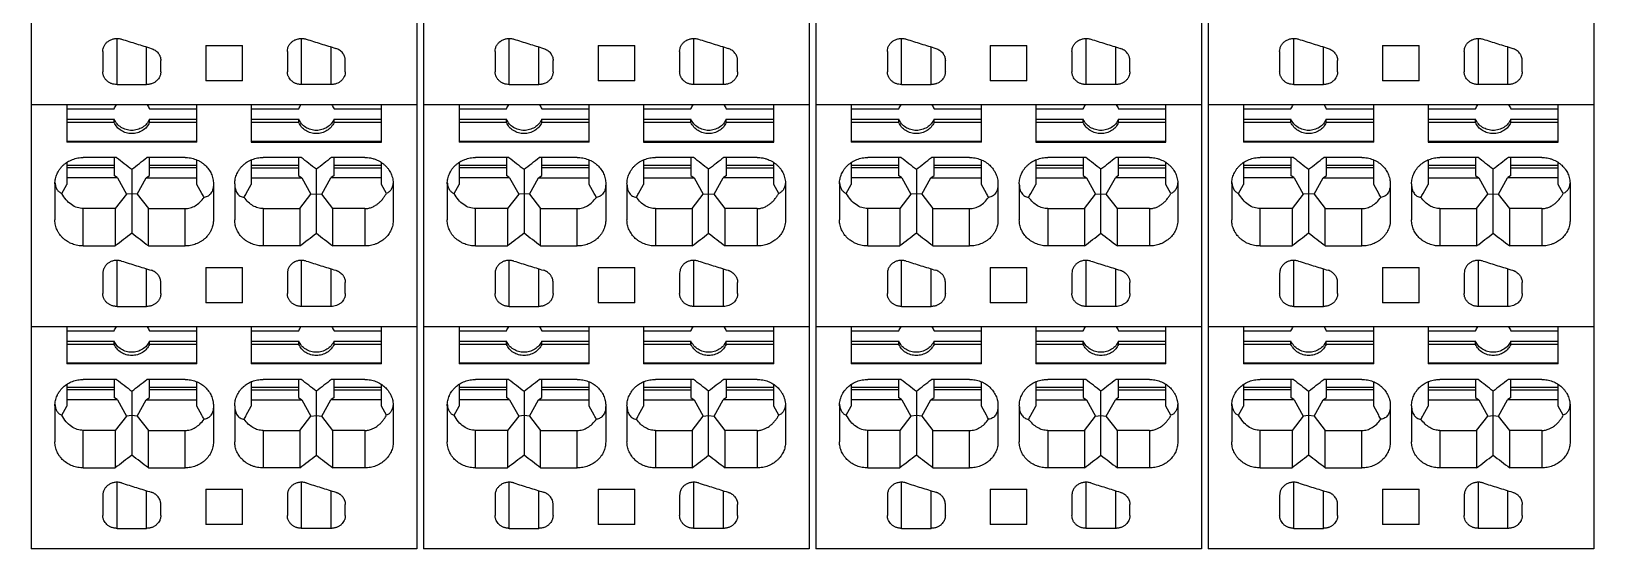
# Model space of a CAD drawing. Header units: inches. Extents: x 0.1 to 89.7, y 0.1 to 57.6.
# Drawn here: x 73.326 to 76.047, y 22.1 to 23.001 of the extents above; entities that cross this region are included whole.
import ezdxf
from ezdxf.enums import TextEntityAlignment as Align

# ---------------------------------------------------------------- set-up
doc = ezdxf.new("R2010")
doc.units = ezdxf.units.IN
doc.header["$MEASUREMENT"] = 0
doc.layers.add('PSYMS', color=7, linetype='Continuous')
doc.styles.add('WD', font='romans.shx', dxfattribs={"height": 0.185})

# ---------------------------------------------------------------- blocks, each defined once
blk = doc.blocks.new('RIF-1-BPT-16-Base-select__9', base_point=(-362.71, -229))
at = {"color": 7, "linetype": 'Continuous'}
for p, q in [((-293.51, -212.7), (-284.998, -212.7)), ((-284.998, -212.7), (-275.621, -212.7)), ((-284.998, -212.7), (-284.998, -229)), ((-275.621, -212.7), (-275.621, -229)), ((-275.621, -212.7), (-266.243, -212.7)), ((-266.243, -212.7), (-266.243, -229)), ((-281.663, -213.7), (-280.139, -213.7)), ((-272.285, -213.7), (-270.762, -213.7)), ((-284.836, -214.2), (-284.998, -214.2)), ((-284.836, -216.203), (-284.836, -214.2)), ((-284.394, -214.2), (-284.836, -214.2)), ((-284.257, -214.2), (-284.394, -214.2)), ((-284.394, -216.203), (-284.394, -214.2)), ((-283.461, -214.2), (-284.257, -214.2)), ((-284.257, -214.2), (-284.257, -216.203)), ((-283.461, -214.2), (-283.461, -219.7)), ((-283.429, -214.2), (-283.461, -214.2)), ((-282.45, -214.2), (-282.569, -214.2)), ((-282.339, -214.2), (-282.45, -214.2)), ((-282.45, -216.2), (-282.45, -214.2)), ((-281.921, -214.2), (-282.339, -214.2)), ((-282.339, -216.2), (-282.339, -214.2)), ((-281.644, -214.2), (-281.921, -214.2)), ((-281.921, -214.2), (-281.921, -216.339)), ((-281.261, -213.988), (-281.644, -214.2)), ((-275.458, -214.2), (-275.621, -214.2)), ((-275.016, -214.2), (-275.458, -214.2)), ((-275.458, -216.203), (-275.458, -214.2)), ((-274.88, -214.2), (-275.016, -214.2)), ((-275.016, -216.203), (-275.016, -214.2)), ((-274.084, -214.2), (-274.88, -214.2)), ((-274.88, -214.2), (-274.88, -216.203)), ((-274.084, -214.2), (-274.084, -219.7)), ((-274.052, -214.2), (-274.084, -214.2)), ((-273.072, -214.2), (-273.192, -214.2)), ((-272.961, -214.2), (-273.072, -214.2)), ((-273.072, -216.2), (-273.072, -214.2)), ((-272.544, -214.2), (-272.961, -214.2)), ((-272.961, -216.2), (-272.961, -214.2)), ((-272.544, -214.2), (-272.544, -216.339)), ((-272.267, -214.2), (-272.544, -214.2)), ((-271.884, -213.988), (-272.267, -214.2)), ((-280.619, -214.9), (-280.619, -216.25)), ((-271.242, -214.9), (-271.242, -216.25)), ((-286.401, -215.725), (-286.875, -215.725)), ((-277.024, -215.725), (-277.498, -215.725)), ((-267.646, -215.725), (-268.12, -215.725)), ((-284.257, -216.203), (-284.394, -216.203)), ((-282.45, -216.2), (-282.779, -216.2)), ((-282.339, -216.2), (-282.45, -216.2)), ((-282.019, -216.2), (-282.339, -216.2)), ((-282.019, -216.2), (-281.921, -216.339)), ((-281.226, -216.722), (-281.921, -216.339)), ((-280.619, -216.25), (-281.226, -216.722)), ((-279.039, -216.25), (-280.619, -216.25)), ((-274.88, -216.203), (-275.016, -216.203)), ((-273.072, -216.2), (-273.402, -216.2)), ((-272.961, -216.2), (-273.072, -216.2)), ((-272.642, -216.2), (-272.961, -216.2)), ((-272.642, -216.2), (-272.544, -216.339)), ((-271.849, -216.722), (-272.544, -216.339)), ((-271.242, -216.25), (-271.849, -216.722)), ((-269.662, -216.25), (-271.242, -216.25)), ((-281.246, -216.95), (-282.279, -216.95)), ((-281.921, -217.56), (-281.226, -217.177)), ((-281.246, -216.95), (-281.226, -216.722)), ((-281.226, -217.177), (-281.246, -216.95)), ((-279.577, -216.95), (-281.246, -216.95)), ((-280.619, -217.65), (-281.226, -217.177)), ((-271.869, -216.95), (-272.901, -216.95)), ((-272.544, -217.56), (-271.849, -217.177)), ((-271.869, -216.95), (-271.849, -216.722)), ((-271.849, -217.177), (-271.869, -216.95)), ((-270.199, -216.95), (-271.869, -216.95)), ((-271.242, -217.65), (-271.849, -217.177)), ((-284.836, -219.7), (-284.836, -217.696)), ((-284.394, -219.7), (-284.394, -217.696)), ((-284.257, -217.696), (-284.394, -217.696)), ((-284.257, -217.696), (-284.257, -219.7)), ((-282.779, -217.7), (-282.45, -217.7)), ((-282.45, -217.7), (-282.339, -217.7)), ((-282.45, -219.7), (-282.45, -217.7)), ((-282.339, -217.7), (-282.019, -217.7)), ((-282.339, -219.7), (-282.339, -217.7)), ((-282.019, -217.7), (-281.921, -217.56)), ((-281.921, -219.7), (-281.921, -217.56)), ((-280.619, -219.2), (-280.619, -217.65)), ((-280.619, -217.65), (-279.039, -217.65)), ((-275.458, -219.7), (-275.458, -217.696)), ((-274.88, -217.696), (-275.016, -217.696)), ((-275.016, -219.7), (-275.016, -217.696)), ((-274.88, -217.696), (-274.88, -219.7)), ((-273.402, -217.7), (-273.072, -217.7)), ((-273.072, -217.7), (-272.961, -217.7)), ((-273.072, -219.7), (-273.072, -217.7)), ((-272.961, -217.7), (-272.642, -217.7)), ((-272.961, -219.7), (-272.961, -217.7)), ((-272.642, -217.7), (-272.544, -217.56)), ((-272.544, -219.7), (-272.544, -217.56)), ((-271.242, -219.2), (-271.242, -217.65)), ((-271.242, -217.65), (-269.662, -217.65)), ((-287.263, -218.175), (-286.401, -218.175)), ((-277.886, -218.175), (-277.024, -218.175)), ((-268.508, -218.175), (-267.646, -218.175)), ((-284.998, -219.7), (-284.836, -219.7)), ((-284.836, -219.7), (-284.394, -219.7)), ((-284.394, -219.7), (-284.257, -219.7)), ((-284.257, -219.7), (-283.461, -219.7)), ((-283.461, -219.7), (-283.429, -219.7)), ((-282.678, -219.7), (-282.45, -219.7)), ((-282.45, -219.7), (-282.339, -219.7)), ((-282.339, -219.7), (-281.921, -219.7)), ((-281.921, -219.7), (-281.644, -219.7)), ((-281.261, -219.911), (-281.644, -219.7)), ((-275.621, -219.7), (-275.458, -219.7)), ((-275.458, -219.7), (-275.016, -219.7)), ((-275.016, -219.7), (-274.88, -219.7)), ((-274.88, -219.7), (-274.084, -219.7)), ((-274.084, -219.7), (-274.052, -219.7)), ((-273.3, -219.7), (-273.072, -219.7)), ((-273.072, -219.7), (-272.961, -219.7)), ((-272.961, -219.7), (-272.544, -219.7)), ((-272.544, -219.7), (-272.267, -219.7)), ((-271.884, -219.911), (-272.267, -219.7)), ((-286.018, -220.075), (-287.51, -220.075)), ((-281.663, -220.4), (-281.652, -220.4)), ((-281.652, -220.4), (-280.139, -220.4)), ((-276.641, -220.075), (-278.133, -220.075)), ((-272.285, -220.4), (-272.275, -220.4)), ((-272.275, -220.4), (-270.762, -220.4)), ((-267.263, -220.075), (-268.755, -220.075)), ((-287.51, -221.625), (-286.018, -221.625)), ((-281.663, -221.3), (-281.652, -221.3)), ((-281.652, -221.3), (-280.139, -221.3)), ((-281.261, -221.788), (-281.644, -222)), ((-278.133, -221.625), (-276.641, -221.625)), ((-272.285, -221.3), (-272.275, -221.3)), ((-272.275, -221.3), (-270.762, -221.3)), ((-271.884, -221.788), (-272.267, -222)), ((-268.755, -221.625), (-267.263, -221.625)), ((-284.836, -222), (-284.998, -222)), ((-284.836, -224.003), (-284.836, -222)), ((-284.394, -222), (-284.836, -222)), ((-284.394, -224.003), (-284.394, -222)), ((-284.257, -222), (-284.394, -222)), ((-284.257, -222), (-284.257, -224.003)), ((-283.461, -222), (-284.257, -222)), ((-283.461, -222), (-283.461, -227.5)), ((-283.429, -222), (-283.461, -222)), ((-282.45, -222), (-282.678, -222)), ((-282.45, -224), (-282.45, -222)), ((-282.339, -222), (-282.45, -222)), ((-282.339, -222), (-282.339, -224)), ((-281.921, -222), (-282.339, -222)), ((-281.644, -222), (-281.921, -222)), ((-281.921, -224.139), (-281.921, -222)), ((-280.619, -224.05), (-280.619, -222.5)), ((-275.458, -222), (-275.621, -222)), ((-275.458, -224.003), (-275.458, -222)), ((-275.016, -222), (-275.458, -222)), ((-275.016, -224.003), (-275.016, -222)), ((-274.88, -222), (-275.016, -222)), ((-274.88, -222), (-274.88, -224.003)), ((-274.084, -222), (-274.88, -222)), ((-274.052, -222), (-274.084, -222)), ((-274.084, -222), (-274.084, -227.5)), ((-273.072, -222), (-273.3, -222)), ((-272.961, -222), (-273.072, -222)), ((-273.072, -224), (-273.072, -222)), ((-272.544, -222), (-272.961, -222)), ((-272.961, -222), (-272.961, -224)), ((-272.267, -222), (-272.544, -222)), ((-272.544, -224.139), (-272.544, -222)), ((-271.242, -224.05), (-271.242, -222.5)), ((-286.401, -223.525), (-286.875, -223.525)), ((-277.024, -223.525), (-277.498, -223.525)), ((-267.646, -223.525), (-268.12, -223.525)), ((-284.257, -224.003), (-284.394, -224.003)), ((-282.45, -224), (-282.779, -224)), ((-282.339, -224), (-282.45, -224)), ((-282.019, -224), (-282.339, -224)), ((-281.921, -224.139), (-282.019, -224)), ((-281.226, -224.522), (-281.921, -224.139)), ((-281.226, -224.522), (-281.246, -224.75)), ((-281.226, -224.522), (-280.619, -224.05)), ((-279.039, -224.05), (-280.619, -224.05)), ((-274.88, -224.003), (-275.016, -224.003)), ((-273.072, -224), (-273.402, -224)), ((-272.961, -224), (-273.072, -224)), ((-272.642, -224), (-272.961, -224)), ((-272.544, -224.139), (-272.642, -224)), ((-271.849, -224.522), (-272.544, -224.139)), ((-271.849, -224.522), (-271.869, -224.75)), ((-271.849, -224.522), (-271.242, -224.05)), ((-269.662, -224.05), (-271.242, -224.05)), ((-282.279, -224.75), (-281.246, -224.75)), ((-281.921, -225.36), (-281.226, -224.977)), ((-281.246, -224.75), (-281.226, -224.977)), ((-281.246, -224.75), (-279.577, -224.75)), ((-281.226, -224.977), (-280.619, -225.45)), ((-272.901, -224.75), (-271.869, -224.75)), ((-272.544, -225.36), (-271.849, -224.977)), ((-271.869, -224.75), (-271.849, -224.977)), ((-271.869, -224.75), (-270.199, -224.75)), ((-271.849, -224.977), (-271.242, -225.45)), ((-284.836, -227.5), (-284.836, -225.496)), ((-284.394, -227.5), (-284.394, -225.496)), ((-284.257, -225.496), (-284.394, -225.496)), ((-284.257, -225.496), (-284.257, -227.5)), ((-282.779, -225.5), (-282.45, -225.5)), ((-282.45, -225.5), (-282.339, -225.5)), ((-282.45, -227.5), (-282.45, -225.5)), ((-282.339, -225.5), (-282.019, -225.5)), ((-282.339, -225.5), (-282.339, -227.5)), ((-281.921, -225.36), (-282.019, -225.5)), ((-281.921, -225.36), (-281.921, -227.5)), ((-280.619, -225.45), (-280.619, -226.8)), ((-280.619, -225.45), (-279.039, -225.45)), ((-275.458, -227.5), (-275.458, -225.496)), ((-275.016, -227.5), (-275.016, -225.496)), ((-274.88, -225.496), (-275.016, -225.496)), ((-274.88, -225.496), (-274.88, -227.5)), ((-273.402, -225.5), (-273.072, -225.5)), ((-273.072, -225.5), (-272.961, -225.5)), ((-273.072, -227.5), (-273.072, -225.5)), ((-272.961, -225.5), (-272.642, -225.5)), ((-272.961, -225.5), (-272.961, -227.5)), ((-272.544, -225.36), (-272.642, -225.5)), ((-272.544, -225.36), (-272.544, -227.5)), ((-271.242, -225.45), (-271.242, -226.8)), ((-271.242, -225.45), (-269.662, -225.45)), ((-287.263, -225.975), (-286.401, -225.975)), ((-277.886, -225.975), (-277.024, -225.975)), ((-268.508, -225.975), (-267.646, -225.975)), ((-284.998, -227.5), (-284.836, -227.5)), ((-284.836, -227.5), (-284.394, -227.5)), ((-284.394, -227.5), (-284.257, -227.5)), ((-284.257, -227.5), (-283.461, -227.5)), ((-283.461, -227.5), (-283.429, -227.5)), ((-282.569, -227.5), (-282.45, -227.5)), ((-282.45, -227.5), (-282.339, -227.5)), ((-282.339, -227.5), (-281.921, -227.5)), ((-281.921, -227.5), (-281.644, -227.5)), ((-281.261, -227.711), (-281.644, -227.5)), ((-275.621, -227.5), (-275.458, -227.5)), ((-275.458, -227.5), (-275.016, -227.5)), ((-275.016, -227.5), (-274.88, -227.5)), ((-274.88, -227.5), (-274.084, -227.5)), ((-274.084, -227.5), (-274.052, -227.5)), ((-273.192, -227.5), (-273.072, -227.5)), ((-273.072, -227.5), (-272.961, -227.5)), ((-272.961, -227.5), (-272.544, -227.5)), ((-272.544, -227.5), (-272.267, -227.5)), ((-271.884, -227.711), (-272.267, -227.5)), ((-281.663, -228), (-280.139, -228)), ((-272.285, -228), (-270.762, -228)), ((-293.51, -229), (-284.998, -229)), ((-284.998, -229), (-275.621, -229)), ((-275.621, -229), (-266.243, -229))]:
    blk.add_line(p, q, dxfattribs=at)
at = {"color": 2, "linetype": 'Continuous'}
for p, q in [((-280.619, -214.9), (-279.039, -214.9)), ((-271.242, -214.9), (-269.662, -214.9)), ((-285.861, -216.325), (-287.45, -216.325)), ((-276.483, -216.325), (-278.073, -216.325)), ((-267.106, -216.325), (-268.695, -216.325)), ((-285.861, -217.575), (-287.808, -217.575)), ((-276.483, -217.575), (-278.431, -217.575)), ((-267.106, -217.575), (-269.053, -217.575)), ((-280.619, -219.2), (-279.039, -219.2)), ((-271.242, -219.2), (-269.662, -219.2)), ((-279.039, -222.5), (-280.619, -222.5)), ((-269.662, -222.5), (-271.242, -222.5)), ((-285.861, -224.125), (-287.45, -224.125)), ((-276.483, -224.125), (-278.073, -224.125)), ((-267.106, -224.125), (-268.695, -224.125)), ((-285.861, -225.375), (-287.808, -225.375)), ((-276.483, -225.375), (-278.431, -225.375)), ((-267.106, -225.375), (-269.053, -225.375)), ((-279.039, -226.8), (-280.619, -226.8)), ((-269.662, -226.8), (-271.242, -226.8))]:
    blk.add_line(p, q, dxfattribs=at)
at = {"color": 7, "linetype": 'Continuous'}
for points in [[(-282.779, -214.9), (-282.774, -214.782), (-282.758, -214.665), (-282.734, -214.561), (-282.694, -214.44), (-282.647, -214.333), (-282.59, -214.232), (-282.525, -214.138), (-282.451, -214.051), (-282.377, -213.978), (-282.282, -213.901), (-282.187, -213.841), (-282.088, -213.79), (-281.994, -213.754), (-281.879, -213.722), (-281.762, -213.704), (-281.663, -213.7)], [(-281.728, -213.702), (-281.566, -213.729), (-281.432, -213.787), (-281.329, -213.874), (-281.261, -213.988)], [(-280.139, -213.7), (-280.04, -213.704), (-279.925, -213.722), (-279.811, -213.754), (-279.718, -213.79), (-279.528, -213.901), (-279.361, -214.05), (-279.283, -214.145), (-279.225, -214.232), (-279.174, -214.324), (-279.123, -214.44), (-279.06, -214.665), (-279.039, -214.9)], [(-273.402, -214.9), (-273.38, -214.665), (-273.317, -214.44), (-273.213, -214.232), (-273.074, -214.051), (-273, -213.978), (-272.904, -213.901), (-272.802, -213.836), (-272.711, -213.79), (-272.608, -213.751), (-272.502, -213.722), (-272.385, -213.704), (-272.285, -213.7)], [(-272.351, -213.702), (-272.188, -213.729), (-272.054, -213.787), (-271.952, -213.874), (-271.884, -213.988)], [(-270.762, -213.7), (-270.547, -213.722), (-270.341, -213.79), (-270.252, -213.836), (-270.151, -213.901), (-270.071, -213.965), (-269.984, -214.05), (-269.847, -214.232), (-269.746, -214.44), (-269.683, -214.665), (-269.662, -214.9)], [(-283.429, -219.7), (-283.429, -218.325), (-283.429, -216.95), (-283.429, -215.575), (-283.429, -214.2)], [(-280.619, -214.9), (-280.624, -214.814), (-280.636, -214.738), (-280.657, -214.657), (-280.683, -214.586), (-280.757, -214.443), (-280.838, -214.331), (-280.923, -214.239), (-281.039, -214.136), (-281.154, -214.054), (-281.261, -213.988)], [(-274.052, -214.2), (-274.052, -215.575), (-274.052, -216.95), (-274.052, -218.325), (-274.052, -219.7)], [(-271.242, -214.9), (-271.258, -214.742), (-271.306, -214.586), (-271.364, -214.469), (-271.461, -214.331), (-271.554, -214.231), (-271.661, -214.136), (-271.768, -214.059), (-271.884, -213.988)], [(-282.779, -214.9), (-282.779, -215.252), (-282.779, -215.604), (-282.779, -215.957), (-282.779, -216.309)], [(-279.039, -214.9), (-279.039, -215.237), (-279.039, -215.575), (-279.039, -215.912), (-279.039, -216.25)], [(-273.402, -214.9), (-273.402, -215.252), (-273.402, -215.604), (-273.402, -215.957), (-273.402, -216.309)], [(-269.662, -214.9), (-269.662, -215.237), (-269.662, -215.575), (-269.662, -215.912), (-269.662, -216.25)], [(-286.875, -215.725), (-286.914, -215.726), (-286.959, -215.732), (-287, -215.741), (-287.04, -215.753), (-287.08, -215.769), (-287.118, -215.788), (-287.153, -215.809), (-287.191, -215.836), (-287.256, -215.896), (-287.311, -215.966), (-287.356, -216.045), (-287.39, -216.13)], [(-286.401, -215.725), (-286.296, -215.736), (-286.195, -215.77), (-286.143, -215.797), (-286.102, -215.825), (-286.055, -215.863), (-286.02, -215.899), (-285.952, -215.99), (-285.902, -216.094), (-285.884, -216.15), (-285.871, -216.207), (-285.863, -216.271), (-285.861, -216.325)], [(-278.012, -216.13), (-277.996, -216.084), (-277.979, -216.045), (-277.959, -216.007), (-277.934, -215.966), (-277.878, -215.896), (-277.813, -215.836), (-277.778, -215.81), (-277.741, -215.788), (-277.705, -215.77), (-277.663, -215.753), (-277.622, -215.741), (-277.581, -215.732), (-277.54, -215.726), (-277.498, -215.725)], [(-277.024, -215.725), (-276.971, -215.727), (-276.919, -215.736), (-276.868, -215.75), (-276.818, -215.77), (-276.724, -215.825), (-276.642, -215.899), (-276.575, -215.99), (-276.525, -216.094), (-276.494, -216.207), (-276.483, -216.325)], [(-268.635, -216.13), (-268.62, -216.087), (-268.602, -216.045), (-268.58, -216.004), (-268.556, -215.966), (-268.532, -215.932), (-268.501, -215.896), (-268.467, -215.862), (-268.436, -215.836), (-268.364, -215.788), (-268.286, -215.753), (-268.245, -215.741), (-268.204, -215.732), (-268.165, -215.727), (-268.12, -215.725)], [(-267.646, -215.725), (-267.589, -215.728), (-267.541, -215.736), (-267.486, -215.752), (-267.44, -215.77), (-267.347, -215.825), (-267.265, -215.899), (-267.229, -215.943), (-267.197, -215.99), (-267.172, -216.036), (-267.147, -216.094), (-267.128, -216.155), (-267.116, -216.207), (-267.108, -216.271), (-267.106, -216.325)], [(-287.779, -217.38), (-287.682, -217.068), (-287.584, -216.755), (-287.487, -216.442), (-287.39, -216.13)], [(-285.861, -216.325), (-285.861, -216.637), (-285.861, -216.95), (-285.861, -217.262), (-285.861, -217.575)], [(-284.998, -216.3), (-284.92, -216.246), (-284.836, -216.203)], [(-284.394, -216.203), (-284.202, -216.324), (-284.052, -216.5), (-283.957, -216.715), (-283.924, -216.95), (-283.957, -217.184), (-284.052, -217.399), (-284.202, -217.575), (-284.394, -217.696)], [(-284.257, -216.203), (-284.066, -216.324), (-283.915, -216.5), (-283.82, -216.715), (-283.787, -216.95), (-283.82, -217.184), (-283.915, -217.399), (-284.066, -217.575), (-284.257, -217.696)], [(-282.779, -216.309), (-282.529, -216.629), (-282.279, -216.95)], [(-279.577, -216.95), (-279.308, -216.6), (-279.039, -216.25)], [(-278.401, -217.38), (-278.304, -217.068), (-278.207, -216.755), (-278.11, -216.443), (-278.012, -216.13)], [(-276.483, -216.325), (-276.483, -216.637), (-276.483, -216.95), (-276.483, -217.262), (-276.483, -217.575)], [(-275.621, -216.3), (-275.542, -216.246), (-275.458, -216.203)], [(-275.016, -216.203), (-274.825, -216.324), (-274.675, -216.5), (-274.579, -216.715), (-274.547, -216.95), (-274.579, -217.184), (-274.675, -217.399), (-274.825, -217.575), (-275.016, -217.696)], [(-274.88, -216.203), (-274.688, -216.324), (-274.538, -216.5), (-274.443, -216.715), (-274.41, -216.95), (-274.443, -217.184), (-274.538, -217.399), (-274.688, -217.575), (-274.88, -217.696)], [(-273.402, -216.309), (-273.151, -216.629), (-272.901, -216.95)], [(-270.199, -216.95), (-269.93, -216.6), (-269.662, -216.25)], [(-269.024, -217.38), (-268.927, -217.067), (-268.829, -216.755), (-268.732, -216.443), (-268.635, -216.13)], [(-267.106, -216.325), (-267.106, -216.637), (-267.106, -216.95), (-267.106, -217.262), (-267.106, -217.575)], [(-282.279, -216.95), (-282.529, -217.27), (-282.779, -217.59)], [(-279.039, -217.65), (-279.308, -217.3), (-279.577, -216.95)], [(-272.901, -216.95), (-273.151, -217.27), (-273.402, -217.59)], [(-269.662, -217.65), (-269.93, -217.3), (-270.199, -216.95)], [(-287.263, -218.175), (-287.391, -218.158), (-287.511, -218.109), (-287.619, -218.029), (-287.706, -217.924), (-287.744, -217.858), (-287.768, -217.8), (-287.791, -217.725), (-287.802, -217.662), (-287.808, -217.598), (-287.806, -217.52), (-287.796, -217.449), (-287.779, -217.38)], [(-285.861, -217.575), (-285.864, -217.639), (-285.871, -217.692), (-285.883, -217.744), (-285.902, -217.805), (-285.923, -217.854), (-285.952, -217.909), (-285.984, -217.956), (-286.02, -218), (-286.102, -218.074), (-286.195, -218.129), (-286.245, -218.149), (-286.296, -218.163), (-286.344, -218.171), (-286.401, -218.175)], [(-284.836, -217.696), (-284.92, -217.653), (-284.998, -217.599)], [(-282.779, -217.59), (-282.779, -217.992), (-282.779, -218.395), (-282.779, -218.797), (-282.779, -219.2)], [(-279.039, -217.65), (-279.039, -218.037), (-279.039, -218.425), (-279.039, -218.812), (-279.039, -219.2)], [(-278.401, -217.38), (-278.429, -217.52), (-278.425, -217.662), (-278.391, -217.8), (-278.329, -217.924), (-278.288, -217.98), (-278.241, -218.029), (-278.19, -218.073), (-278.134, -218.109), (-278.013, -218.158), (-277.886, -218.175)], [(-276.483, -217.575), (-276.486, -217.629), (-276.494, -217.692), (-276.507, -217.749), (-276.525, -217.805), (-276.547, -217.858), (-276.575, -217.909), (-276.609, -217.96), (-276.642, -218), (-276.678, -218.036), (-276.724, -218.074), (-276.766, -218.102), (-276.818, -218.129), (-276.868, -218.149), (-276.919, -218.163), (-276.971, -218.172), (-277.024, -218.175)], [(-275.458, -217.696), (-275.542, -217.653), (-275.621, -217.599)], [(-273.402, -217.59), (-273.402, -217.992), (-273.402, -218.395), (-273.402, -218.797), (-273.402, -219.2)], [(-269.662, -217.65), (-269.662, -218.037), (-269.662, -218.425), (-269.662, -218.812), (-269.662, -219.2)], [(-269.024, -217.38), (-269.04, -217.442), (-269.051, -217.52), (-269.053, -217.583), (-269.048, -217.662), (-269.014, -217.8), (-268.951, -217.924), (-268.91, -217.98), (-268.864, -218.029), (-268.818, -218.068), (-268.756, -218.109), (-268.697, -218.137), (-268.636, -218.158), (-268.579, -218.169), (-268.508, -218.175)], [(-267.106, -217.575), (-267.109, -217.639), (-267.116, -217.692), (-267.131, -217.754), (-267.147, -217.805), (-267.168, -217.854), (-267.197, -217.909), (-267.226, -217.952), (-267.265, -218), (-267.301, -218.036), (-267.347, -218.074), (-267.388, -218.102), (-267.44, -218.129), (-267.541, -218.163), (-267.646, -218.175)], [(-281.663, -220.4), (-281.772, -220.394), (-281.879, -220.377), (-281.985, -220.348), (-282.088, -220.309), (-282.179, -220.263), (-282.282, -220.198), (-282.37, -220.128), (-282.451, -220.049), (-282.531, -219.954), (-282.59, -219.867), (-282.651, -219.757), (-282.694, -219.659), (-282.758, -219.434), (-282.779, -219.2)], [(-280.619, -219.2), (-280.65, -219.419), (-280.742, -219.63), (-280.891, -219.827), (-281.093, -220.004)], [(-279.039, -219.2), (-279.046, -219.328), (-279.06, -219.434), (-279.087, -219.548), (-279.123, -219.659), (-279.169, -219.766), (-279.225, -219.867), (-279.295, -219.97), (-279.361, -220.049), (-279.528, -220.198), (-279.719, -220.309), (-279.925, -220.377), (-280.139, -220.4)], [(-272.285, -220.4), (-272.403, -220.393), (-272.502, -220.377), (-272.608, -220.348), (-272.711, -220.309), (-272.81, -220.258), (-272.904, -220.198), (-273, -220.121), (-273.074, -220.049), (-273.153, -219.954), (-273.213, -219.867), (-273.265, -219.775), (-273.317, -219.659), (-273.354, -219.548), (-273.38, -219.434), (-273.396, -219.327), (-273.402, -219.2)], [(-271.242, -219.2), (-271.273, -219.419), (-271.364, -219.63), (-271.513, -219.827), (-271.715, -220.004)], [(-269.662, -219.2), (-269.667, -219.317), (-269.683, -219.434), (-269.707, -219.539), (-269.746, -219.659), (-269.792, -219.766), (-269.847, -219.867), (-269.917, -219.97), (-269.984, -220.049), (-270.151, -220.198), (-270.341, -220.309), (-270.451, -220.351), (-270.547, -220.377), (-270.654, -220.394), (-270.762, -220.4)], [(-281.093, -220.004), (-281.17, -219.961), (-281.261, -219.911)], [(-271.715, -220.004), (-271.793, -219.961), (-271.884, -219.911)], [(-287.51, -221.625), (-287.51, -221.237), (-287.51, -220.85), (-287.51, -220.462), (-287.51, -220.075)], [(-286.018, -220.075), (-286.018, -220.462), (-286.018, -220.85), (-286.018, -221.237), (-286.018, -221.625)], [(-281.652, -220.4), (-281.436, -220.373), (-281.267, -220.296), (-281.15, -220.171), (-281.093, -220.004)], [(-278.133, -221.625), (-278.133, -221.237), (-278.133, -220.85), (-278.133, -220.462), (-278.133, -220.075)], [(-276.641, -220.075), (-276.641, -220.462), (-276.641, -220.85), (-276.641, -221.237), (-276.641, -221.625)], [(-272.275, -220.4), (-272.059, -220.373), (-271.889, -220.296), (-271.773, -220.171), (-271.715, -220.004)], [(-268.755, -221.625), (-268.755, -221.237), (-268.755, -220.85), (-268.755, -220.462), (-268.755, -220.075)], [(-267.263, -220.075), (-267.263, -220.462), (-267.263, -220.85), (-267.263, -221.237), (-267.263, -221.625)], [(-282.779, -222.5), (-282.775, -222.392), (-282.758, -222.265), (-282.731, -222.151), (-282.694, -222.04), (-282.647, -221.933), (-282.59, -221.832), (-282.519, -221.73), (-282.451, -221.651), (-282.282, -221.501), (-282.088, -221.39), (-281.994, -221.354), (-281.879, -221.322), (-281.772, -221.305), (-281.663, -221.3)], [(-281.652, -221.3), (-281.436, -221.326), (-281.267, -221.403), (-281.15, -221.528), (-281.093, -221.696)], [(-281.093, -221.696), (-281.17, -221.738), (-281.261, -221.788)], [(-280.619, -222.5), (-280.65, -222.281), (-280.742, -222.069), (-280.891, -221.872), (-281.093, -221.696)], [(-280.139, -221.3), (-280.04, -221.304), (-279.925, -221.322), (-279.829, -221.348), (-279.719, -221.39), (-279.629, -221.436), (-279.528, -221.501), (-279.434, -221.578), (-279.361, -221.65), (-279.289, -221.737), (-279.225, -221.832), (-279.169, -221.933), (-279.123, -222.04), (-279.089, -222.141), (-279.06, -222.265), (-279.045, -222.382), (-279.039, -222.5)], [(-273.402, -222.5), (-273.38, -222.265), (-273.317, -222.04), (-273.27, -221.933), (-273.213, -221.832), (-273.153, -221.746), (-273.074, -221.651), (-272.904, -221.501), (-272.711, -221.39), (-272.608, -221.351), (-272.502, -221.322), (-272.385, -221.304), (-272.285, -221.3)], [(-272.275, -221.3), (-272.059, -221.326), (-271.889, -221.403), (-271.773, -221.528), (-271.715, -221.696)], [(-271.715, -221.696), (-271.793, -221.738), (-271.884, -221.788)], [(-271.242, -222.5), (-271.273, -222.281), (-271.364, -222.069), (-271.513, -221.872), (-271.715, -221.696)], [(-270.762, -221.3), (-270.547, -221.322), (-270.341, -221.39), (-270.151, -221.501), (-269.984, -221.65), (-269.906, -221.745), (-269.847, -221.832), (-269.787, -221.942), (-269.746, -222.04), (-269.683, -222.265), (-269.662, -222.5)], [(-283.429, -222), (-283.429, -223.375), (-283.429, -224.75), (-283.429, -226.125), (-283.429, -227.5)], [(-282.779, -222.5), (-282.779, -222.902), (-282.779, -223.304), (-282.779, -223.707), (-282.779, -224.109)], [(-279.039, -224.05), (-279.039, -223.662), (-279.039, -223.275), (-279.039, -222.887), (-279.039, -222.5)], [(-274.052, -222), (-274.052, -223.375), (-274.052, -224.75), (-274.052, -226.125), (-274.052, -227.5)], [(-273.402, -222.5), (-273.402, -222.902), (-273.402, -223.304), (-273.402, -223.707), (-273.402, -224.109)], [(-269.662, -224.05), (-269.662, -223.662), (-269.662, -223.275), (-269.662, -222.887), (-269.662, -222.5)], [(-287.39, -223.93), (-287.356, -223.845), (-287.311, -223.766), (-287.256, -223.696), (-287.191, -223.636), (-287.155, -223.61), (-287.118, -223.588), (-287.083, -223.57), (-287.04, -223.553), (-286.959, -223.532), (-286.875, -223.525)], [(-286.401, -223.525), (-286.353, -223.527), (-286.296, -223.536), (-286.241, -223.552), (-286.195, -223.57), (-286.102, -223.625), (-286.02, -223.699), (-285.952, -223.79), (-285.902, -223.894), (-285.885, -223.945), (-285.871, -224.007), (-285.864, -224.06), (-285.861, -224.125)], [(-277.498, -223.525), (-277.537, -223.526), (-277.581, -223.532), (-277.625, -223.541), (-277.663, -223.553), (-277.702, -223.569), (-277.741, -223.588), (-277.775, -223.609), (-277.813, -223.636), (-277.849, -223.666), (-277.878, -223.696), (-277.907, -223.729), (-277.933, -223.766), (-277.979, -223.844), (-278.012, -223.93)], [(-277.024, -223.525), (-276.967, -223.528), (-276.919, -223.536), (-276.863, -223.552), (-276.818, -223.57), (-276.774, -223.593), (-276.724, -223.625), (-276.685, -223.657), (-276.642, -223.699), (-276.604, -223.747), (-276.575, -223.79), (-276.547, -223.841), (-276.525, -223.894), (-276.508, -223.945), (-276.494, -224.007), (-276.486, -224.066), (-276.483, -224.125)], [(-268.12, -223.525), (-268.159, -223.526), (-268.204, -223.532), (-268.245, -223.541), (-268.285, -223.553), (-268.363, -223.588), (-268.436, -223.636), (-268.471, -223.666), (-268.501, -223.696), (-268.531, -223.732), (-268.556, -223.766), (-268.579, -223.801), (-268.601, -223.845), (-268.619, -223.884), (-268.635, -223.93)], [(-267.646, -223.525), (-267.589, -223.528), (-267.541, -223.536), (-267.49, -223.55), (-267.44, -223.57), (-267.347, -223.625), (-267.265, -223.699), (-267.226, -223.747), (-267.197, -223.79), (-267.172, -223.836), (-267.147, -223.894), (-267.131, -223.945), (-267.116, -224.007), (-267.109, -224.06), (-267.106, -224.125)], [(-287.779, -225.18), (-287.681, -224.868), (-287.584, -224.555), (-287.487, -224.242), (-287.39, -223.93)], [(-285.861, -225.375), (-285.861, -225.062), (-285.861, -224.75), (-285.861, -224.437), (-285.861, -224.125)], [(-284.998, -224.1), (-284.92, -224.046), (-284.836, -224.003)], [(-284.394, -224.003), (-284.202, -224.124), (-284.052, -224.3), (-283.957, -224.515), (-283.924, -224.75), (-283.957, -224.984), (-284.052, -225.199), (-284.202, -225.375), (-284.394, -225.496)], [(-284.257, -224.003), (-284.066, -224.124), (-283.915, -224.3), (-283.82, -224.515), (-283.787, -224.75), (-283.82, -224.984), (-283.915, -225.199), (-284.066, -225.375), (-284.257, -225.496)], [(-282.279, -224.75), (-282.529, -224.429), (-282.779, -224.109)], [(-279.039, -224.05), (-279.308, -224.4), (-279.577, -224.75)], [(-278.401, -225.18), (-278.304, -224.867), (-278.207, -224.555), (-278.11, -224.243), (-278.012, -223.93)], [(-276.483, -225.375), (-276.483, -225.062), (-276.483, -224.75), (-276.483, -224.437), (-276.483, -224.125)], [(-275.621, -224.1), (-275.542, -224.046), (-275.458, -224.003)], [(-275.016, -224.003), (-274.825, -224.124), (-274.675, -224.3), (-274.579, -224.515), (-274.547, -224.75), (-274.579, -224.984), (-274.675, -225.199), (-274.825, -225.375), (-275.016, -225.496)], [(-274.88, -224.003), (-274.688, -224.124), (-274.538, -224.3), (-274.443, -224.515), (-274.41, -224.75), (-274.443, -224.984), (-274.538, -225.199), (-274.688, -225.375), (-274.88, -225.496)], [(-272.901, -224.75), (-273.151, -224.429), (-273.402, -224.109)], [(-269.662, -224.05), (-269.93, -224.4), (-270.199, -224.75)], [(-269.024, -225.18), (-268.927, -224.867), (-268.829, -224.555), (-268.732, -224.242), (-268.635, -223.93)], [(-267.106, -225.375), (-267.106, -225.062), (-267.106, -224.75), (-267.106, -224.437), (-267.106, -224.125)], [(-287.263, -225.975), (-287.391, -225.958), (-287.511, -225.909), (-287.567, -225.873), (-287.619, -225.829), (-287.66, -225.785), (-287.706, -225.724), (-287.737, -225.671), (-287.768, -225.6), (-287.787, -225.539), (-287.802, -225.462), (-287.808, -225.383), (-287.806, -225.32), (-287.795, -225.242), (-287.779, -225.18)], [(-282.779, -225.39), (-282.529, -225.07), (-282.279, -224.75)], [(-279.577, -224.75), (-279.308, -225.1), (-279.039, -225.45)], [(-278.401, -225.18), (-278.429, -225.32), (-278.425, -225.462), (-278.412, -225.532), (-278.391, -225.6), (-278.363, -225.664), (-278.329, -225.724), (-278.292, -225.774), (-278.241, -225.829), (-278.19, -225.873), (-278.134, -225.909), (-278.081, -225.935), (-278.013, -225.958), (-277.95, -225.97), (-277.886, -225.975)], [(-273.402, -225.39), (-273.151, -225.07), (-272.901, -224.75)], [(-270.199, -224.75), (-269.93, -225.1), (-269.662, -225.45)], [(-269.024, -225.18), (-269.04, -225.242), (-269.051, -225.32), (-269.053, -225.391), (-269.048, -225.462), (-269.034, -225.532), (-269.014, -225.6), (-268.982, -225.671), (-268.951, -225.724), (-268.915, -225.774), (-268.864, -225.829), (-268.812, -225.873), (-268.756, -225.909), (-268.704, -225.935), (-268.636, -225.958), (-268.572, -225.97), (-268.508, -225.975)], [(-285.861, -225.375), (-285.871, -225.492), (-285.902, -225.605), (-285.923, -225.654), (-285.952, -225.709), (-285.981, -225.752), (-286.02, -225.8), (-286.055, -225.836), (-286.102, -225.874), (-286.143, -225.902), (-286.195, -225.929), (-286.241, -225.948), (-286.296, -225.963), (-286.348, -225.972), (-286.401, -225.975)], [(-284.836, -225.496), (-284.92, -225.453), (-284.998, -225.399)], [(-282.779, -225.39), (-282.779, -225.742), (-282.779, -226.095), (-282.779, -226.447), (-282.779, -226.8)], [(-279.039, -226.8), (-279.039, -226.462), (-279.039, -226.125), (-279.039, -225.787), (-279.039, -225.45)], [(-276.483, -225.375), (-276.486, -225.434), (-276.494, -225.492), (-276.508, -225.554), (-276.525, -225.605), (-276.55, -225.663), (-276.575, -225.709), (-276.604, -225.752), (-276.642, -225.8), (-276.685, -225.842), (-276.724, -225.874), (-276.766, -225.902), (-276.818, -225.929), (-276.868, -225.949), (-276.919, -225.963), (-276.976, -225.972), (-277.024, -225.975)], [(-275.458, -225.496), (-275.542, -225.453), (-275.621, -225.399)], [(-273.402, -225.39), (-273.402, -225.742), (-273.402, -226.095), (-273.402, -226.447), (-273.402, -226.8)], [(-269.662, -226.8), (-269.662, -226.462), (-269.662, -226.125), (-269.662, -225.787), (-269.662, -225.45)], [(-267.106, -225.375), (-267.108, -225.429), (-267.116, -225.492), (-267.128, -225.544), (-267.147, -225.605), (-267.172, -225.663), (-267.197, -225.709), (-267.229, -225.756), (-267.265, -225.8), (-267.347, -225.874), (-267.44, -225.929), (-267.49, -225.949), (-267.541, -225.963), (-267.589, -225.971), (-267.646, -225.975)], [(-281.663, -228), (-281.781, -227.993), (-281.879, -227.977), (-281.985, -227.948), (-282.088, -227.909), (-282.179, -227.863), (-282.282, -227.798), (-282.377, -227.721), (-282.451, -227.649), (-282.531, -227.554), (-282.59, -227.467), (-282.642, -227.375), (-282.694, -227.259), (-282.731, -227.148), (-282.758, -227.034), (-282.775, -226.907), (-282.779, -226.8)], [(-280.619, -226.8), (-280.662, -227.056), (-280.787, -227.301), (-280.99, -227.523), (-281.261, -227.711)], [(-279.039, -226.8), (-279.044, -226.907), (-279.06, -227.034), (-279.089, -227.158), (-279.123, -227.259), (-279.165, -227.357), (-279.225, -227.467), (-279.283, -227.554), (-279.361, -227.649), (-279.449, -227.734), (-279.528, -227.798), (-279.629, -227.863), (-279.719, -227.909), (-279.811, -227.945), (-279.925, -227.977), (-280.022, -227.993), (-280.139, -228)], [(-272.285, -228), (-272.403, -227.993), (-272.502, -227.977), (-272.608, -227.948), (-272.711, -227.909), (-272.818, -227.854), (-272.904, -227.798), (-272.992, -227.728), (-273.074, -227.649), (-273.213, -227.467), (-273.317, -227.259), (-273.38, -227.034), (-273.402, -226.8)], [(-271.242, -226.8), (-271.284, -227.056), (-271.41, -227.301), (-271.613, -227.523), (-271.884, -227.711)], [(-269.662, -226.8), (-269.666, -226.907), (-269.683, -227.034), (-269.709, -227.148), (-269.746, -227.259), (-269.847, -227.467), (-269.984, -227.649), (-270.057, -227.722), (-270.151, -227.798), (-270.252, -227.863), (-270.341, -227.909), (-270.547, -227.977), (-270.762, -228)], [(-281.728, -227.998), (-281.566, -227.97), (-281.432, -227.912), (-281.329, -227.825), (-281.261, -227.711)], [(-272.351, -227.998), (-272.188, -227.97), (-272.054, -227.912), (-271.952, -227.825), (-271.884, -227.711)]]:
    blk.add_spline(points, degree=3, dxfattribs=at)
blk = doc.blocks.new('PHOENIX_DPDT_8A_24VDC')
at = {"xscale": 0.04146519512388872, "yscale": 0.04146519512388872, "zscale": 0.04146519512388872, "rotation": 270}
blk.add_blockref('RIF-1-BPT-16-Base-select__9', (0, 3.9997), dxfattribs=at)
at = {"style": 'WD', "width": 0.7}
for tag, p in [('INST', (0.3125, 4.8571)), ('LOC', (0.3125, 4.6875)), ('DESC1', (0.3125, 4.5312)), ('DESC2', (0.3125, 4.375)), ('DESC3', (0.3125, 4.2271)), ('XREF', (0.3125, 3.6562))]:
    blk.add_attdef(tag, text='', height=0.125, dxfattribs=at).set_placement(p, align=Align.CENTER)
at = {"style": 'WD'}
blk.add_attdef('TAG1', text='', height=0.125, dxfattribs=at).set_placement((0.3125, 4.0625), align=Align.CENTER)
at = {"style": 'WD', "flags": 9}
blk.add_attdef('FAMILY', (0.5172, 4.0273), '', height=0.01, dxfattribs=at)
for tag, p in [('MFG', (0.5403, 3.9637)), ('CAT', (0.5422, 3.9832)), ('ASSYCODE', (0.5425, 3.9464))]:
    blk.add_attdef(tag, text='', height=0.01, dxfattribs=at).set_placement(p, align=Align.CENTER)

msp = doc.modelspace()

# ---------------------------------------------------------------- block references
at = {"layer": 'PSYMS', "xscale": 0.9935880310615606, "yscale": 0.9935880310615606, "zscale": 0.9935880310615606}
for p in [(74.00876, 22.10069), (74.69185, 22.10069), (73.32566, 22.10069), (75.37494, 22.10069)]:
    msp.add_blockref('PHOENIX_DPDT_8A_24VDC', p, dxfattribs=at)

doc.saveas('drawing.dxf')
